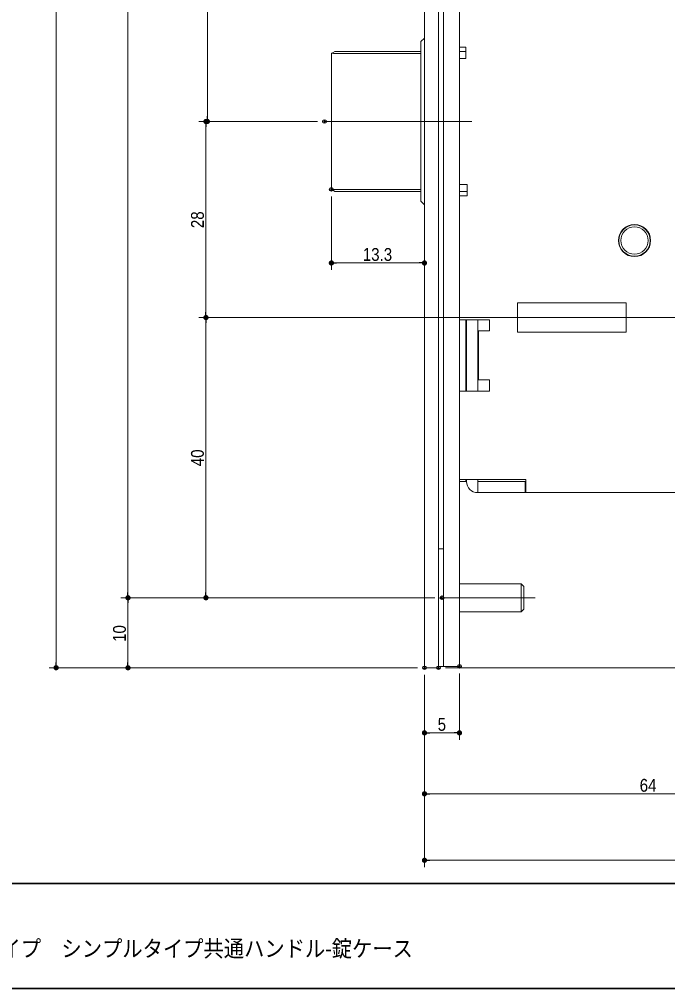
# Model space of a CAD drawing. Units: millimetres on the paper. Extents: x -303 to 303, y -152 to 152.
# Drawn here: x -159.6 to -67, y -138.5 to -0.1 of the extents above; entities that cross this region are included whole.
import ezdxf
from ezdxf.enums import TextEntityAlignment as Align

# ---------------------------------------------------------------- set-up
doc = ezdxf.new("R2010")
doc.units = ezdxf.units.MM
doc.header["$PDMODE"] = 32
doc.header["$PDSIZE"] = 0.5
for name, color, linetype, lineweight in [('0-0_1図面枠', 7, 'Continuous', 20), ('0-1_3一般', 7, 'Continuous', 15), ('0-2_2寸法-1', 7, 'Continuous', 5), ('0-3_0', 7, 'Continuous', 25)]:
    doc.layers.add(name, color=color, linetype=linetype, lineweight=lineweight)
doc.layers.add('0-4_Defpoints', color=7, linetype='Continuous')
doc.styles.add('ＭＳ Ｐゴシック', font='')
doc.styles.get('ＭＳ Ｐゴシック').set_extended_font_data('MS PGothic')

# ---------------------------------------------------------------- blocks, each defined once
blk = doc.blocks.new('グループ-2')
at = {"layer": '0-0_1図面枠', "lineweight": 35}
blk.add_line((-200, -123.5), (200, -123.5), dxfattribs=at)
blk.add_lwpolyline([(-200, 138.5), (200, 138.5), (200, -138.5), (-200, -138.5)], close=True, dxfattribs=at)
blk = doc.blocks.new('図面枠')
at = {"layer": '0-0_1図面枠'}
blk.add_blockref('グループ-2', (0, 0), dxfattribs=at)
blk = doc.blocks.new('_Dot')
at = {"layer": '0-3_0'}
blk.add_line((-0.5, 0), (-1, 0), dxfattribs=at)
for points in [[(0, 0), (-0.5, 0), (-0.496, 0.063)], [(0, 0), (-0.496, -0.063), (-0.5, 0)], [(0, 0), (-0.496, 0.063), (-0.484, 0.124)], [(0, 0), (-0.484, -0.124), (-0.496, -0.063)], [(0, 0), (-0.484, 0.124), (-0.465, 0.184)], [(0, 0), (-0.465, -0.184), (-0.484, -0.124)], [(0, 0), (-0.465, 0.184), (-0.438, 0.241)], [(0, 0), (-0.438, -0.241), (-0.465, -0.184)], [(0, 0), (-0.438, 0.241), (-0.405, 0.294)], [(0, 0), (-0.405, -0.294), (-0.438, -0.241)], [(0, 0), (-0.405, 0.294), (-0.364, 0.342)], [(0, 0), (-0.364, -0.342), (-0.405, -0.294)], [(0, 0), (-0.364, 0.342), (-0.319, 0.385)], [(0, 0), (-0.319, -0.385), (-0.364, -0.342)], [(0, 0), (-0.319, 0.385), (-0.268, 0.422)], [(0, 0), (-0.268, -0.422), (-0.319, -0.385)], [(0, 0), (-0.268, 0.422), (-0.213, 0.452)], [(0, 0), (-0.213, -0.452), (-0.268, -0.422)], [(0, 0), (-0.213, 0.452), (-0.155, 0.476)], [(0, 0), (-0.155, -0.476), (-0.213, -0.452)], [(0, 0), (-0.155, 0.476), (-0.094, 0.491)], [(0, 0), (-0.094, -0.491), (-0.155, -0.476)], [(0, 0), (-0.094, 0.491), (-0.031, 0.499)], [(0, 0), (-0.031, -0.499), (-0.094, -0.491)], [(0, 0), (-0.031, 0.499), (0.031, 0.499)], [(0, 0), (0.031, -0.499), (-0.031, -0.499)], [(0, 0), (0.031, 0.499), (0.094, 0.491)], [(0, 0), (0.094, 0.491), (0.155, 0.476)], [(0, 0), (0.155, 0.476), (0.213, 0.452)], [(0, 0), (0.213, 0.452), (0.268, 0.422)], [(0, 0), (0.268, 0.422), (0.319, 0.385)], [(0, 0), (0.319, 0.385), (0.364, 0.342)], [(0, 0), (0.364, 0.342), (0.405, 0.294)], [(0, 0), (0.405, 0.294), (0.438, 0.241)], [(0, 0), (0.438, 0.241), (0.465, 0.184)], [(0, 0), (0.465, 0.184), (0.484, 0.124)], [(0, 0), (0.484, 0.124), (0.496, 0.063)], [(0, 0), (0.496, 0.063), (0.5, 0)], [(0, 0), (0.094, -0.491), (0.031, -0.499)], [(0, 0), (0.155, -0.476), (0.094, -0.491)], [(0, 0), (0.213, -0.452), (0.155, -0.476)], [(0, 0), (0.268, -0.422), (0.213, -0.452)], [(0, 0), (0.319, -0.385), (0.268, -0.422)], [(0, 0), (0.364, -0.342), (0.319, -0.385)], [(0, 0), (0.405, -0.294), (0.364, -0.342)], [(0, 0), (0.438, -0.241), (0.405, -0.294)], [(0, 0), (0.465, -0.184), (0.438, -0.241)], [(0, 0), (0.484, -0.124), (0.465, -0.184)], [(0, 0), (0.496, -0.063), (0.484, -0.124)], [(0, 0), (0.5, 0), (0.496, -0.063)]]:
    blk.add_solid(points, dxfattribs=at)

msp = doc.modelspace()

# ---------------------------------------------------------------- linework, layer by layer
at = {"layer": '0-1_3一般'}
for p, q in [((-101.695, -91.687), (-101.695, 101.313)), ((-99.695, -91.687), (-99.695, 101.313)), ((-98.995, -86.487), (-98.995, 96.113)), ((-96.695, 96.113), (-96.695, -86.487)), ((-101.695, -2.787), (-102.195, -3.287)), ((-102.195, -26.087), (-102.195, -3.287)), ((-96.695, -4.087), (-95.795, -4.087)), ((-95.795, -4.087), (-95.795, -5.687)), ((-114.476, -4.687), (-114.849, -4.902)), ((-114.505, -4.987), (-114.495, -4.987)), ((-102.195, -4.987), (-114.495, -4.987)), ((-114.476, -4.687), (-102.195, -4.687)), ((-96.695, -4.687), (-95.795, -4.687)), ((-95.795, -5.687), (-96.695, -5.687)), ((-114.842, -24.467), (-114.849, -24.471)), ((-114.849, -24.471), (-114.476, -24.687)), ((-114.495, -24.387), (-102.195, -24.387)), ((-102.195, -24.687), (-114.476, -24.687)), ((-96.695, -23.687), (-95.595, -23.687)), ((-95.595, -24.687), (-96.695, -24.687)), ((-95.595, -23.687), (-95.595, -25.287)), ((-102.195, -26.087), (-101.695, -26.587)), ((-95.595, -25.287), (-96.695, -25.287)), ((-88.395, -40.587), (-72.895, -40.587)), ((-88.395, -44.787), (-88.395, -40.587)), ((-72.895, -40.587), (-72.895, -44.787)), ((-95.795, -53.187), (-95.795, -42.987)), ((-95.695, -42.987), (-95.695, -53.187)), ((-94.095, -42.987), (-94.095, -53.187)), ((-95.695, -45.587), (-95.795, -45.587)), ((-93.995, -45.587), (-94.095, -45.587)), ((-72.895, -44.787), (-88.395, -44.787)), ((-95.795, -50.587), (-95.695, -50.587)), ((-94.095, -50.587), (-93.995, -50.587)), ((-92.395, -51.587), (-93.995, -51.587)), ((-87.195, -65.787), (-96.695, -65.787)), ((-95.795, -66.087), (-96.695, -66.087)), ((-95.795, -65.787), (-95.795, -66.087)), ((-95.795, -66.087), (-95.695, -66.087)), ((-95.695, -65.787), (-95.695, -66.087)), ((-94.095, -65.787), (-94.095, -66.087)), ((-94.095, -67.687), (-94.095, -66.087)), ((-87.295, -66.087), (-94.095, -66.087)), ((-87.195, -66.087), (-87.295, -66.087)), ((-87.195, -65.787), (-87.195, -66.087)), ((-87.295, -67.687), (-87.195, -67.687)), ((-98.995, -75.687), (-99.695, -75.687)), ((-87.87, -80.687), (-96.695, -80.687)), ((-87.495, -81.062), (-87.87, -80.687)), ((-87.87, -80.687), (-87.87, -82.687)), ((-87.495, -81.062), (-87.495, -82.687)), ((-87.87, -82.687), (-87.87, -84.687)), ((-87.495, -82.687), (-87.495, -84.312)), ((-98.995, -92.487), (-98.995, -86.487)), ((-96.695, -86.487), (-96.695, -92.487)), ((-101.695, -92.687), (-101.695, -91.687)), ((-99.695, -92.687), (-101.695, -92.687)), ((-99.695, -91.687), (-99.695, -92.687)), ((-98.995, -92.487), (-99.695, -92.487))]:
    msp.add_line(p, q, dxfattribs=at)
at = {"layer": '0-1_3一般', "lineweight": 5}
for p, q in [((-94.921, -14.687), (-115.976, -14.687)), ((-99.195, -82.687), (-85.87, -82.687))]:
    msp.add_line(p, q, dxfattribs=at)
at = {"layer": '0-1_3一般'}
for points in [[(-114.849, -24.471), (-114.911, -24.435), (-114.957, -24.409), (-114.986, -24.392), (-114.995, -24.387), (-114.995, -4.987), (-114.986, -4.981), (-114.957, -4.965), (-114.911, -4.938), (-114.849, -4.902)], [(-114.849, -4.902), (-114.842, -4.906), (-114.835, -4.91), (-114.828, -4.913), (-114.821, -4.917), (-114.813, -4.921), (-114.806, -4.924), (-114.798, -4.927), (-114.79, -4.931), (-114.782, -4.934), (-114.774, -4.937), (-114.766, -4.94), (-114.758, -4.943), (-114.749, -4.946), (-114.741, -4.949), (-114.732, -4.951), (-114.723, -4.954), (-114.714, -4.957), (-114.705, -4.959), (-114.696, -4.961), (-114.686, -4.964), (-114.677, -4.966), (-114.667, -4.968), (-114.658, -4.97), (-114.648, -4.972), (-114.639, -4.974), (-114.629, -4.975), (-114.619, -4.977), (-114.61, -4.978), (-114.6, -4.98), (-114.591, -4.981), (-114.581, -4.982), (-114.572, -4.983), (-114.562, -4.984), (-114.553, -4.985), (-114.543, -4.985), (-114.534, -4.986), (-114.524, -4.986), (-114.514, -4.986), (-114.505, -4.987)], [(-114.495, -24.387), (-114.505, -24.387), (-114.514, -24.387), (-114.524, -24.387), (-114.534, -24.387), (-114.543, -24.388), (-114.553, -24.389), (-114.562, -24.389), (-114.572, -24.39), (-114.581, -24.391), (-114.591, -24.392), (-114.6, -24.393), (-114.61, -24.395), (-114.619, -24.396), (-114.629, -24.398), (-114.639, -24.399), (-114.648, -24.401), (-114.658, -24.403), (-114.667, -24.405), (-114.677, -24.407), (-114.686, -24.409), (-114.696, -24.412), (-114.705, -24.414), (-114.714, -24.416), (-114.723, -24.419), (-114.732, -24.422), (-114.741, -24.424), (-114.749, -24.427), (-114.758, -24.43), (-114.766, -24.433), (-114.774, -24.436), (-114.782, -24.439), (-114.79, -24.442), (-114.798, -24.446), (-114.806, -24.449), (-114.813, -24.453), (-114.821, -24.456), (-114.828, -24.46), (-114.835, -24.463), (-114.842, -24.467)], [(-92.395, -44.587), (-92.395, -42.987), (-96.695, -42.987)], [(-93.995, -51.587), (-93.995, -44.587), (-92.395, -44.587)], [(-96.695, -53.187), (-92.395, -53.187), (-92.395, -51.587)], [(-87.295, -66.087), (-87.295, -67.687), (-94.095, -67.687)], [(-18.666, -67.687), (-87.195, -67.687), (-87.195, -66.087)], [(-96.695, -84.687), (-87.87, -84.687), (-87.495, -84.312)], [(-96.695, -92.487), (-97.395, -92.487), (-98.995, -92.487)]]:
    msp.add_lwpolyline(points, dxfattribs=at)
for radius in [2.3, 2.25, 1.95]:
    msp.add_circle((-71.695, -31.687), radius, dxfattribs=at)
msp.add_arc((-94.095, -66.087), 1.6, 180, 270, dxfattribs=at)
at = {"layer": '0-2_2寸法-1'}
for p, q in [((-154.306, 101.563), (-154.306, -91.936)), ((-144.041, -81.936), (-144.041, 91.563)), ((-132.704, -13.936), (-132.704, 25.063)), ((-101.695, -91.687), (-101.695, 5.508)), ((-116.976, -14.687), (-133.907, -14.687)), ((-116.976, -14.687), (-133.704, -14.687)), ((-132.907, -41.936), (-132.907, -15.437)), ((-114.995, -25.387), (-114.995, -35.895)), ((-101.695, -91.687), (-101.695, -33.895)), ((-102.446, -34.895), (-114.245, -34.895)), ((-62.795, -42.687), (-133.907, -42.687)), ((-62.795, -42.687), (-133.907, -42.687)), ((-132.907, -81.936), (-132.907, -43.437)), ((-100.195, -82.687), (-145.041, -82.687)), ((-100.195, -82.687), (-145.041, -82.687)), ((-100.195, -82.687), (-133.907, -82.687)), ((-144.041, -91.936), (-144.041, -83.437)), ((-102.695, -92.687), (-155.306, -92.687)), ((-102.695, -92.687), (-145.041, -92.687)), ((-98.695, -92.687), (3.678, -92.687)), ((-101.695, -93.687), (-101.695, -102.986)), ((-101.695, -93.687), (-101.695, -121.176)), ((-101.695, -93.687), (-101.695, -111.686)), ((-96.695, -93.487), (-96.695, -102.986)), ((-97.446, -101.986), (-100.945, -101.986)), ((-100.945, -110.686), (-38.446, -110.686)), ((-17.746, -120.176), (-100.945, -120.176))]:
    msp.add_line(p, q, dxfattribs=at)
at = {"layer": '0-4_Defpoints'}
for p in [(-132.907, -14.687), (-115.976, -14.687), (-114.995, -24.387), (-114.995, -34.895), (-132.907, -42.687), (-144.041, -82.687), (-99.195, -82.687), (-154.306, -92.687), (-101.695, -92.687), (-99.695, -92.687), (-96.695, -92.487), (-101.695, -101.986), (-101.695, -120.176)]:
    msp.add_point(p, dxfattribs=at)

# ---------------------------------------------------------------- block references
at = {"layer": '0-0_1図面枠'}
msp.add_blockref('図面枠', (-89.375, 0), dxfattribs=at)
at = {"layer": '0-2_2寸法-1', "xscale": 0.7503418, "yscale": 0.7503418}
for p, rotation in [((-132.907, -14.687), 90), ((-132.704, -14.687), 270), ((-114.995, -34.895), 180), ((-132.907, -42.687), 270), ((-132.907, -42.687), 90), ((-144.041, -82.687), 270), ((-144.041, -82.687), 90), ((-132.907, -82.687), 270), ((-154.306, -92.687), 270), ((-144.041, -92.687), 270), ((-101.695, -101.986), 180), ((-101.695, -110.686), 180), ((-101.695, -120.176), 180)]:
    msp.add_blockref('_Dot', p, dxfattribs=dict(at, rotation=rotation))
for p in [(-101.695, -34.895), (-96.695, -101.986)]:
    msp.add_blockref('_Dot', p, dxfattribs=at)

# ---------------------------------------------------------------- texts
at = {"layer": '0-0_1図面枠', "style": 'ＭＳ Ｐゴシック', "width": 0.9}
msp.add_text('スペイリー シンプルタイプ\u3000シンプルタイプ共通ハンドル-錠ケース', height=2.361, dxfattribs=at).set_placement((-191.999, -134.67), align=Align.BOTTOM_LEFT)
at = {"layer": '0-2_2寸法-1', "style": 'ＭＳ Ｐゴシック', "width": 0.9}
for s, p in [('28', (-132.654, -29.921)), ('40', (-132.659, -63.916)), ('10', (-143.793, -89.002))]:
    msp.add_text(s, height=1.833, rotation=90, dxfattribs=at).set_placement(p, align=Align.BOTTOM_LEFT)
for s, p in [('13.3', (-110.506, -35.143)), ('5', (-99.81, -102.239)), ('64', (-70.954, -110.938))]:
    msp.add_text(s, height=1.833, dxfattribs=at).set_placement(p, align=Align.BOTTOM_LEFT)

doc.saveas('drawing.dxf')
